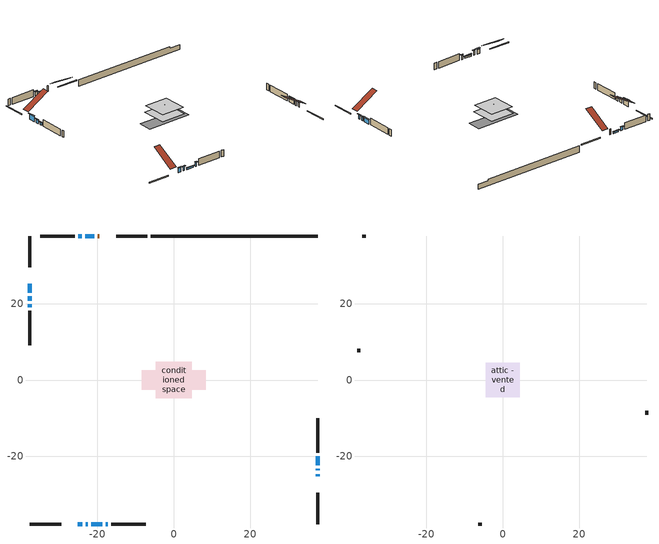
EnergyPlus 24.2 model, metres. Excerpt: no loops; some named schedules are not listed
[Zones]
conditioned space
 floor adiabatic (AdiabaticFloorConstruction): -4.73,-4.73 -4.73,4.73 4.73,4.73 4.73,-4.73 z0.84
 floor foundation (Slab1 construction): -8.42,-2.52 -8.42,2.52 8.42,2.52 8.42,-2.52 z-1.52
 wall outside (RimJoist1 construction): -6.93,37.74 -15.13,37.74 / -37.74,-37.74 -29.54,-37.74 / -37.74,37.74 -37.74,29.54 / 37.74,-37.74 37.74,-29.54 z0.84:1.14
 wall outside (AdiabaticWallConstruction 1): -19.47,37.74 -19.88,37.74 z0.84:2.87
 wall outside (AdiabaticWallConstruction): 37.74,-25.2 37.74,-24.64 z0.84:2.47; -25.2,-37.74 -24.03,-37.74 / -23.11,-37.74 -22.49,-37.74 / 37.74,-22.28 37.74,-19.94 z0.84:2.52; -20.81,37.74 -23.15,37.74 / -21.57,-37.74 -18.72,-37.74 z0.84:1.4; -37.74,25.2 -37.74,22.81 z0.84:2.87; -37.74,21.89 -37.74,20.72 / -24.07,37.74 -24.99,37.74 z0.84:2.21; -37.74,19.79 -37.74,19.03 z0.84:1.91; 37.74,-23.72 37.74,-23.2 / -17.79,-37.74 -17.28,-37.74 z0.84:2.37
 wall outside (Wall1 construction): -25.92,37.74 -34.95,37.74 / -16.35,-37.74 -7.32,-37.74 / -37.74,18.1 -37.74,9.07 / 37.74,-19.01 37.74,-9.98 z0.84:3.28
 wall foundation (FoundationWall1 construction): -6,37.74,-1.52 -6,37.74,0.84 33.36,37.74,0.84 33.36,37.74,0.18 37.74,37.74,0.18 37.74,37.74,-1.52
 window (WindowConstruction 9): 37.74,-25.2 37.74,-24.64 z0.84:2.46
 window (WindowConstruction 7): -25.2,-37.74 -24.03,-37.74 z0.84:2.52
 window (WindowConstruction 8): -23.1,-37.74 -22.49,-37.74 z0.84:2.52
 window (WindowConstruction 10): -20.81,37.74 -23.14,37.74 z0.84:1.4
 window (WindowConstruction 11): -21.57,-37.74 -18.72,-37.74 z0.84:1.4
 window (WindowConstruction): -37.74,25.2 -37.74,22.81 z0.84:2.87
 window (WindowConstruction 1): -37.74,21.88 -37.74,20.72 z0.84:2.21
 window (WindowConstruction 2): -37.74,19.79 -37.74,19.03 z0.84:1.91
 window (WindowConstruction 3): 37.74,-23.71 37.74,-23.21 z0.84:2.36
 window (WindowConstruction 4): 37.74,-22.28 37.74,-19.94 z0.84:2.52
 window (WindowConstruction 5): -24.07,37.74 -24.99,37.74 z0.84:2.21
 window (WindowConstruction 6): -17.79,-37.74 -17.28,-37.74 z0.84:2.36
 door (Door): -19.47,37.74 -19.88,37.74 z0.84:2.87
 ceiling adiabatic (AdiabaticFloorConstruction): 4.73,-4.73 4.73,4.73 -4.73,4.73 -4.73,-4.73 z0.84
attic - vented
 floor to conditioned space (Floor1 construction Reversed): -4.47,-4.47 -4.47,4.47 4.47,4.47 4.47,-4.47 z3.28
 floor to conditioned space (Floor2 construction Reversed): -1.1,-1.1 -1.1,1.1 1.1,1.1 1.1,-1.1 z3.28
 wall outside (Wall2 construction): -35.88,37.74 -36.81,37.74 / -6.39,-37.74 -5.46,-37.74 / -37.74,8.14 -37.74,7.21 / 37.74,-9.05 37.74,-8.12 z0.84:3.28
 roof outside (Roof1 construction): -18.54,37.74,3.28 -18.54,29.18,8.27 -16.06,29.18,8.27 -16.06,37.74,3.28; -26.13,-37.74,3.28 -26.13,-29.18,8.27 -28.61,-29.18,8.27 -28.61,-37.74,3.28; -37.74,26.13,3.28 -29.18,26.13,8.27 -29.18,28.61,8.27 -37.74,28.61,3.28; 37.74,-26.13,3.28 29.18,-26.13,8.27 29.18,-28.61,8.27 37.74,-28.61,3.28
shading: 37.74,-24.44 37.74,-25.4 38.15,-25.4 38.15,-24.44 z2.67; -23.83,-37.74 -25.4,-37.74 -25.4,-38.15 -23.83,-38.15 z2.72; -22.29,-37.74 -23.31,-37.74 -23.31,-38.15 -22.29,-38.15 z2.72; -23.35,37.74 -20.61,37.74 -20.61,38.15 -23.35,38.15 z1.6; -18.52,-37.74 -21.77,-37.74 -21.77,-38.15 -18.52,-38.15 z1.6; -37.74,22.61 -37.74,25.4 -38.15,25.4 -38.15,22.61 z3.07; -37.74,20.52 -37.74,22.09 -38.15,22.09 -38.15,20.52 z2.41; -37.74,18.83 -37.74,19.99 -38.15,19.99 -38.15,18.83 z2.11; 37.74,-23 37.74,-23.92 38.15,-23.92 38.15,-23 z2.57; 37.74,-19.74 37.74,-22.48 38.15,-22.48 38.15,-19.74 z2.72; -25.19,37.74 -23.87,37.74 -23.87,38.15 -25.19,38.15 z2.41; -17.08,-37.74 -17.99,-37.74 -17.99,-38.15 -17.08,-38.15 z2.57
[Building]
Building 1: Terrain=Suburbs
[Site:Location]
Quebec Intl AP_QC: Latitude {deg}=46.8; Longitude {deg}=-71.38; Time Zone {hr}=-5; Elevation {m}=74; Keep Site Location Information=Yes
[Site:GroundTemperature:Shallow]
0.0108218, -2.24938, -2.43038, -1.3578, 2.94801, 7.23376, 10.9493, 13.303, 13.5029, 11.5886, 7.96783, 3.81355
[Site:WaterMainsTemperature]
Calculation Method=Schedule; Temperature Schedule=mains temperature schedule
[Material] Roughness=Rough; Thermal Absorptance=0.9
Name | Thickness {m} | Conductivity {W/m-K} | Density {kg/m3} | Specific Heat {J/kg-K} | Solar Absorptance | Visible Absorptance
asphalt or fiberglass shingles | 0.00635 | 0.162714 | 1121.4 | 1465.45 | 0.4 | 0.4
ceiling loosefill ins | 0.169333 | 0.0480833 | 16.02 | 1046.75 | 0.7 | 0.7
ceiling stud and cavity | 0.1397 | 0.0758482 | 65.682 | 1177.47 | 0.7 | 0.7
ceiling stud and cavity 1 | 0.1397 | 0.0768027 | 65.682 | 1177.47 | 0.7 | 0.7
concrete 4.0 in. | 0.1016 | 1.803125 | 2242.8 | 837.4 | 0.7 | 0.7
concrete 8.0 in. | 0.2032 | 1.803125 | 2242.8 | 837.4 | 0.7 | 0.7
door material | 0.04445 | 0.0451087 | 512.64 | 1214.23 | 0.7 | 0.7
exterior vertical ins | 0.0536725 | 0.029427 | 32.04 | 1214.23 | 0.7 | 0.7
floor covering | 0.0127 | 0.0433444 | 54.468 | 1339.84 | 0.6 | 0.6
floor rigid ins; wall rigid ins 1 | 0.512978 | 0.029427 | 32.04 | 1214.23 | 0.7 | 0.7
floor stud and cavity | 0.1397 | 1.75129 | 37.0049 | 1207.88 | 0.7 | 0.7
furniture material conditioned space 1 | 0.1524 | 0.115458 | 640.8 | 1214.23 | 0.6 | 0.6
gypsum board | 0.0127 | 0.160291 | 801 | 837.4 | 0.6 | 0.6
gypsum board 1 | 0.0127 | 0.160291 | 801 | 837.4 | 0.7 | 0.7
osb sheathing 0.5 in. | 0.0127 | 0.115458 | 512.64 | 1214.23 | 0.7 | 0.7
osb sheathing 0.75 in. | 0.01905 | 0.115458 | 512.64 | 1214.23 | 0.7 | 0.7
osb sheathing 2.0 in. | 0.0508 | 0.115458 | 512.64 | 1214.23 | 0.7 | 0.7
rim joist rigid ins; wall rigid ins | 0.051816 | 0.029427 | 32.04 | 1214.23 | 0.7 | 0.7
rim joist stud and cavity | 0.0508 | 0.0379316 | 125.044 | 1163.47 | 0.6 | 0.6
wall stud and cavity | 0.1397 | 0.149414 | 139.0536 | 1170.24 | 0.7 | 0.7
wall stud and cavity 1 | 0.0889 | 6.9971 | 50.32683 | 1063.81 | 0.6 | 0.6
wall stud and cavity 2 | 0.0889 | 0.380278 | 52.3479 | 1209.89 | 0.7 | 0.7
wall stud and cavity 3 | 0.0889 | 0.391764 | 83.0341 | 1211.67 | 0.7 | 0.7
wood siding | 0.0254 | 0.102417 | 544.68 | 1172.36 | 0.4 | 0.4
wood siding 1 | 0.00254 | 0.102417 | 544.68 | 1172.36 | 0.4 | 0.4
wood siding 2; wood siding 3; wood siding 4 | 0.0254 | 0.102417 | 544.68 | 1172.36 | 0.7 | 0.7
[WindowMaterial:SimpleGlazingSystem]
Name | U-Factor {W/m2-K} | Solar Heat Gain Coefficient
WindowMaterial | 2.75042 | 0.67
WindowMaterial 1 | 2.93155 | 0.61
WindowMaterial 2 | 2.97187 | 0.55
WindowMaterial 3 | 3.00253 | 0.51
WindowMaterial 4 | 2.9236 | 0.62
WindowMaterial 5 | 2.946882 | 0.58
WindowMaterial 6 | 2.97868 | 0.55
WindowMaterial 7 | 2.96903 | 0.62
WindowMaterial 8 | 5.184014 | 0.63
WindowMaterial 9 | 5.02276 | 0.64
[Construction]
AdiabaticFloorConstruction: floor stud and cavity, floor rigid ins, osb sheathing 0.75 in., floor covering
AdiabaticWallConstruction: wood siding 3, wall rigid ins 1, wall stud and cavity 2, gypsum board
AdiabaticWallConstruction 1: wood siding 4, wall rigid ins 1, wall stud and cavity 2, gypsum board
Door: door material
Floor1 construction Reversed: gypsum board, ceiling stud and cavity, ceiling loosefill ins
Floor2 construction Reversed: gypsum board, ceiling stud and cavity 1, ceiling loosefill ins
FoundationWall1 construction: concrete 8.0 in., gypsum board 1
furniture construction conditioned space 1: furniture material conditioned space 1
PartitionWallConstruction: gypsum board, wall stud and cavity 3, gypsum board
RimJoist1 construction: wood siding 2, rim joist rigid ins, osb sheathing 2.0 in., rim joist stud and cavity
Roof1 construction: asphalt or fiberglass shingles
Slab1 construction: concrete 4.0 in.
Wall1 construction: wood siding, wall rigid ins, osb sheathing 0.5 in., wall stud and cavity, gypsum board
Wall2 construction: wood siding 1, wall stud and cavity 1
WindowConstruction: WindowMaterial
WindowConstruction 1: WindowMaterial 1
WindowConstruction 10: WindowMaterial 8
WindowConstruction 11: WindowMaterial 9
WindowConstruction 2: WindowMaterial 2
WindowConstruction 3; WindowConstruction 6: WindowMaterial 3
WindowConstruction 4; WindowConstruction 7: WindowMaterial 4
WindowConstruction 5: WindowMaterial 5
WindowConstruction 8: WindowMaterial 6
WindowConstruction 9: WindowMaterial 7
[Zone] Multiplier=1; Part of Total Floor Area=Yes
Name | Volume {m3}
attic - vented | 65.5438
conditioned space | 432.8
[Space]
Name | Zone | Volume {m3}
attic - vented 1 | attic - vented | 65.5438
conditioned space 1 | conditioned space | 432.8
[ZoneInfiltration:EffectiveLeakageArea]
infil attic - vented 1: Zone or Space=attic - vented 1; Schedule=Always On Discrete; Effective Air Leakage Area {cm2}=3129.97; Stack Coefficient=0.000516669; Wind Coefficient=1.53577e-05
[ZoneMixing]
whole house fan mix: Zone or Space=attic - vented; Schedule=Always On Continuous; Design Flow Rate Calculation Method=Flow/Zone; Design Flow Rate {m3/s}=0; Source Zone or Space=conditioned space
[SurfaceProperty:ExposedFoundationPerimeter]
Slab1: Exposed Perimeter Calculation Method=TotalExposedPerimeter; Total Exposed Perimeter {m}=43.739
[InternalMass] Zone or ZoneList=conditioned space; Space or SpaceList=conditioned space 1
Name | Construction | Surface Area {m2}
furniture mass conditioned space 1 | furniture construction conditioned space 1 | 69.6679
partition wall mass | PartitionWallConstruction | 174.17
[Lights]
interior lighting: Zone or ZoneList or Space or SpaceList=conditioned space 1; Schedule=interior lighting schedule; Design Level Calculation Method=LightingLevel; Lighting Level {W}=343.2; Return Air Fraction=0; Fraction Radiant=0.6; Fraction Visible=0.2; Fraction Replaceable=1
[People]
occupants: Zone or ZoneList or Space or SpaceList=conditioned space 1; Number of People Schedule=occupants schedule; Number of People Calculation Method=People; Number of People=3; Fraction Radiant=0.314171; Sensible Heat Fraction=0.56303; Activity Level Schedule=occupants activity schedule; Carbon Dioxide Generation Rate {m3/s-W}=0; Enable ASHRAE 55 Comfort Warnings=No; Mean Radiant Temperature Calculation Type=EnclosureAveraged
[ElectricEquipment] Zone or ZoneList or Space or SpaceList=conditioned space 1; Design Level Calculation Method=EquipmentLevel
Name | Schedule | Design Level {W} | Fraction Latent | Fraction Radiant | Fraction Lost
clothes dryer | clothes dryer schedule | 140.772 | 0.015 | 0.081 | 0.85
clothes washer | clothes washer schedule | 32.1985 | 0.03 | 0.162 | 0.7
cooking range | cooking range schedule | 215.147 | 0.08 | 0.432 | 0.2
dishwasher | dishwasher schedule | 66.8632 | 0.3 | 0.18 | 0.4
fridge | fridge schedule | 72.9452 | 0 | 0.6 | 0
mech vent bath fan 0 | mech vent bath fan 0 schedule | 50.2 | 0 | 0 | 1
mech vent house fan | mech vent house fan schedule | 19.9167 | 0 | 0 | 0.5
mech vent house fan cfis | mech vent house fan cfis schedule | 0 | 0 | 0 | 0
mech vent range fan 0 | mech vent range fan 0 schedule | 57 | 0 | 0 | 1
misc plug loads | misc plug loads schedule | 494.7 | 0.045 | 0.513 | 0.1
whole house fan | Always On Discrete | 0 | 0 | 0 | 1
[OtherEquipment] Zone or ZoneList or Space or SpaceList=conditioned space 1; Design Level Calculation Method=EquipmentLevel
Name | Fuel Type | Schedule | Design Level {W} | Fraction Latent | Fraction Radiant | Fraction Lost
clothes dryer 1 | Electricity | clothes dryer schedule | 0 | 0.015 | 0.081 | 0.85
cooking range 1 | Electricity | cooking range schedule | 0 | 0.08 | 0.432 | 0.2
general water use latent | None | general water use schedule | 62.594 | 1 | 0 | 0
general water use sensible | None | general water use schedule | -61.6891 | 0 | 0.6 | 0
mech vent house fan latent load | None | Always On Discrete | 0 | 1 | 0 | 0
mech vent house fan sensible load | None | Always On Discrete | 0 | 0 | 0 | 0
water heater energy adjustment1 | Electricity | Always On Discrete | 0.01 | 0 | 0 | 1
[ZoneInfiltration:DesignFlowRate] Zone or ZoneList or Space or SpaceList=conditioned space 1; Schedule=Always On Discrete; Design Flow Rate Calculation Method=Flow/Zone; Design Flow Rate {m3/s}=0
infil flow; natural vent flow; whole house fan flow
[AvailabilityManager:Scheduled]
air source heat pump airloop Availability Manager: Schedule=Always On Discrete
[Foundation:Kiva]
Foundation Kiva 1: Initial Indoor Air Temperature {C}=18; Wall Height Above Grade {m}=0.839998; Wall Depth Below Slab {m}=0.2032; Custom Block Material Name 1=exterior vertical ins; Custom Block Depth 1 {m}=2.36001; Custom Block X Position 1 {m}=0.2159; Custom Block Z Position 1 {m}=0
[Foundation:Kiva:Settings]
Soil Conductivity {W/m-K}=0.849921; Soil Density {kg/m3}=1842.3; Soil Specific Heat {J/kg-K}=418.7; Ground Solar Absorptivity=0.9; Ground Thermal Absorptivity=0.9; Ground Surface Roughness {m}=0.03; Far-Field Width {m}=40; Deep-Ground Boundary Condition=ZeroFlux; Deep-Ground Depth {m}=40; Minimum Cell Dimension {m}=0.2; Maximum Cell Growth Coefficient=3; Simulation Timestep=Timestep
[Exterior:Lights]
exterior lighting: Schedule=exterior lighting schedule; Design Level {W}=75.6
[EnergyManagementSystem:GlobalVariable]
air_source_heat_pump_airloop_Fan_RTF
infil_program_Qfan
infil_program_Qinf
natural_vent_program_Qnv
natural_vent_program_Qwhf
[EnergyManagementSystem:Sensor]
Name | Output:Variable or Output:Meter Index Key | Output:Variable or Output:Meter
airflow_gain | infil flow | Infiltration Sensible Heat Gain Energy
airflow_gain_1 | natural vent flow | Infiltration Sensible Heat Gain Energy
airflow_gain_2 | whole house fan flow | Infiltration Sensible Heat Gain Energy
airflow_loss | infil flow | Infiltration Sensible Heat Loss Energy
airflow_loss_1 | natural vent flow | Infiltration Sensible Heat Loss Energy
airflow_loss_2 | whole house fan flow | Infiltration Sensible Heat Loss Energy
clg_load_cond |  | Cooling:EnergyTransfer:Zone:CONDITIONED SPACE
clg_sp_s; clg_sp_s_1 | cooling setpoint | Schedule Value
clothes_dryer_exhaust_0_sch_s | clothes dryer exhaust 0 schedule | Schedule Value
cool_season | cooling season schedule | Schedule Value
htg_load_cond |  | Heating:EnergyTransfer:Zone:CONDITIONED SPACE
htg_sp_s; htg_sp_s_1 | heating setpoint | Schedule Value
ig_ee_conv | clothes dryer | Electric Equipment Convective Heating Energy
ig_ee_conv_2 | cooking range | Electric Equipment Convective Heating Energy
ig_ee_conv_4 | fridge | Electric Equipment Convective Heating Energy
ig_ee_conv_5 | misc plug loads | Electric Equipment Convective Heating Energy
ig_ee_conv_6 | whole house fan | Electric Equipment Convective Heating Energy
ig_ee_rad | clothes dryer | Electric Equipment Radiant Heating Energy
ig_ee_rad_2 | cooking range | Electric Equipment Radiant Heating Energy
ig_ee_rad_4 | fridge | Electric Equipment Radiant Heating Energy
ig_ee_rad_5 | misc plug loads | Electric Equipment Radiant Heating Energy
ig_ee_rad_6 | whole house fan | Electric Equipment Radiant Heating Energy
ig_lgt_conv | interior lighting | Lights Convective Heating Energy
ig_lgt_rad | interior lighting | Lights Radiant Heating Energy
ig_lgt_vis | interior lighting | Lights Visible Radiation Heating Energy
ig_oe_conv | clothes dryer 1 | Other Equipment Convective Heating Energy
ig_oe_conv_1 | cooking range 1 | Other Equipment Convective Heating Energy
ig_oe_conv_2 | general water use latent | Other Equipment Convective Heating Energy
ig_oe_conv_3 | general water use sensible | Other Equipment Convective Heating Energy
ig_oe_conv_4 | water heater energy adjustment1 | Other Equipment Convective Heating Energy
ig_oe_rad | clothes dryer 1 | Other Equipment Radiant Heating Energy
ig_oe_rad_1 | cooking range 1 | Other Equipment Radiant Heating Energy
ig_oe_rad_2 | general water use latent | Other Equipment Radiant Heating Energy
ig_oe_rad_3 | general water use sensible | Other Equipment Radiant Heating Energy
ig_oe_rad_4 | water heater energy adjustment1 | Other Equipment Radiant Heating Energy
ig_ppl_conv | occupants | People Convective Heating Energy
ig_ppl_rad | occupants | People Radiant Heating Energy
im_conv | furniture mass conditioned space 1 | Surface Inside Face Convection Heat Gain Energy
im_conv_1 | partition wall mass | Surface Inside Face Convection Heat Gain Energy
im_ig | furniture mass conditioned space 1 | Surface Inside Face Internal Gains Radiation Heat Gain Energy
im_ig_1 | partition wall mass | Surface Inside Face Internal Gains Radiation Heat Gain Energy
im_lgt | furniture mass conditioned space 1 | Surface Inside Face Lights Radiation Heat Gain Energy
im_lgt_1 | partition wall mass | Surface Inside Face Lights Radiation Heat Gain Energy
im_sol | furniture mass conditioned space 1 | Surface Inside Face Solar Radiation Heat Gain Energy
im_sol_1 | partition wall mass | Surface Inside Face Solar Radiation Heat Gain Energy
im_surf | furniture mass conditioned space 1 | Surface Inside Face Net Surface Thermal Radiation Heat Gain Energy
im_surf_1 | partition wall mass | Surface Inside Face Net Surface Thermal Radiation Heat Gain Energy
mech_vent_bath_fan_0_sch_s | mech vent bath fan 0 schedule | Schedule Value
mech_vent_range_fan_0_sch_s | mech vent range fan 0 schedule | Schedule Value
mv_conv | mech vent bath fan 0 | Electric Equipment Convective Heating Energy
mv_conv_1 | mech vent house fan | Electric Equipment Convective Heating Energy
mv_conv_2 | mech vent house fan cfis | Electric Equipment Convective Heating Energy
mv_conv_3 | mech vent range fan 0 | Electric Equipment Convective Heating Energy
mv_conv_4 | mech vent house fan latent load | Other Equipment Convective Heating Energy
mv_conv_5 | mech vent house fan sensible load | Other Equipment Convective Heating Energy
mv_rad | mech vent bath fan 0 | Electric Equipment Radiant Heating Energy
mv_rad_1 | mech vent house fan | Electric Equipment Radiant Heating Energy
mv_rad_2 | mech vent house fan cfis | Electric Equipment Radiant Heating Energy
mv_rad_3 | mech vent range fan 0 | Electric Equipment Radiant Heating Energy
mv_rad_4 | mech vent house fan latent load | Other Equipment Radiant Heating Energy
mv_rad_5 | mech vent house fan sensible load | Other Equipment Radiant Heating Energy
natural_vent_s | natural vent schedule | Schedule Value
out_pb_s |  | Site Outdoor Air Barometric Pressure
out_wt_s |  | Site Outdoor Air Humidity Ratio
site_vw_s |  | Site Wind Speed
ss_back_out | Window1 | Surface Window Shortwave from Zone Back Out Window Heat Transfer Rate
ss_back_out_1 | Window10 | Surface Window Shortwave from Zone Back Out Window Heat Transfer Rate
ss_back_out_10 | Window8 | Surface Window Shortwave from Zone Back Out Window Heat Transfer Rate
ss_back_out_11 | Window9 | Surface Window Shortwave from Zone Back Out Window Heat Transfer Rate
ss_back_out_2 | Window11 | Surface Window Shortwave from Zone Back Out Window Heat Transfer Rate
ss_back_out_3 | Window12 | Surface Window Shortwave from Zone Back Out Window Heat Transfer Rate
ss_back_out_4 | Window14 | Surface Window Shortwave from Zone Back Out Window Heat Transfer Rate
ss_back_out_5 | Window2 | Surface Window Shortwave from Zone Back Out Window Heat Transfer Rate
ss_back_out_6 | Window3 | Surface Window Shortwave from Zone Back Out Window Heat Transfer Rate
ss_back_out_7 | Window4 | Surface Window Shortwave from Zone Back Out Window Heat Transfer Rate
ss_back_out_8 | Window5 | Surface Window Shortwave from Zone Back Out Window Heat Transfer Rate
ss_back_out_9 | Window6 | Surface Window Shortwave from Zone Back Out Window Heat Transfer Rate
ss_conv | Door1 | Surface Inside Face Convection Heat Gain Energy
ss_conv_1 | Window1 | Surface Inside Face Convection Heat Gain Energy
ss_conv_10 | Window6 | Surface Inside Face Convection Heat Gain Energy
ss_conv_11 | Window8 | Surface Inside Face Convection Heat Gain Energy
ss_conv_12 | Window9 | Surface Inside Face Convection Heat Gain Energy
ss_conv_2 | Window10 | Surface Inside Face Convection Heat Gain Energy
ss_conv_3 | Window11 | Surface Inside Face Convection Heat Gain Energy
ss_conv_4 | Window12 | Surface Inside Face Convection Heat Gain Energy
ss_conv_5 | Window14 | Surface Inside Face Convection Heat Gain Energy
ss_conv_6 | Window2 | Surface Inside Face Convection Heat Gain Energy
ss_conv_7 | Window3 | Surface Inside Face Convection Heat Gain Energy
ss_conv_8 | Window4 | Surface Inside Face Convection Heat Gain Energy
ss_conv_9 | Window5 | Surface Inside Face Convection Heat Gain Energy
ss_ig | Door1 | Surface Inside Face Internal Gains Radiation Heat Gain Energy
ss_ig_1 | Window1 | Surface Inside Face Internal Gains Radiation Heat Gain Energy
ss_ig_10 | Window6 | Surface Inside Face Internal Gains Radiation Heat Gain Energy
ss_ig_11 | Window8 | Surface Inside Face Internal Gains Radiation Heat Gain Energy
ss_ig_12 | Window9 | Surface Inside Face Internal Gains Radiation Heat Gain Energy
ss_ig_2 | Window10 | Surface Inside Face Internal Gains Radiation Heat Gain Energy
ss_ig_3 | Window11 | Surface Inside Face Internal Gains Radiation Heat Gain Energy
ss_ig_4 | Window12 | Surface Inside Face Internal Gains Radiation Heat Gain Energy
ss_ig_5 | Window14 | Surface Inside Face Internal Gains Radiation Heat Gain Energy
ss_ig_6 | Window2 | Surface Inside Face Internal Gains Radiation Heat Gain Energy
ss_ig_7 | Window3 | Surface Inside Face Internal Gains Radiation Heat Gain Energy
ss_ig_8 | Window4 | Surface Inside Face Internal Gains Radiation Heat Gain Energy
ss_ig_9 | Window5 | Surface Inside Face Internal Gains Radiation Heat Gain Energy
ss_lgt | Door1 | Surface Inside Face Lights Radiation Heat Gain Energy
ss_sol | Door1 | Surface Inside Face Solar Radiation Heat Gain Energy
ss_surf | Door1 | Surface Inside Face Net Surface Thermal Radiation Heat Gain Energy
ss_surf_1 | Window1 | Surface Inside Face Net Surface Thermal Radiation Heat Gain Energy
ss_surf_10 | Window6 | Surface Inside Face Net Surface Thermal Radiation Heat Gain Energy
ss_surf_11 | Window8 | Surface Inside Face Net Surface Thermal Radiation Heat Gain Energy
ss_surf_12 | Window9 | Surface Inside Face Net Surface Thermal Radiation Heat Gain Energy
ss_surf_2 | Window10 | Surface Inside Face Net Surface Thermal Radiation Heat Gain Energy
ss_surf_3 | Window11 | Surface Inside Face Net Surface Thermal Radiation Heat Gain Energy
ss_surf_4 | Window12 | Surface Inside Face Net Surface Thermal Radiation Heat Gain Energy
ss_surf_5 | Window14 | Surface Inside Face Net Surface Thermal Radiation Heat Gain Energy
ss_surf_6 | Window2 | Surface Inside Face Net Surface Thermal Radiation Heat Gain Energy
ss_surf_7 | Window3 | Surface Inside Face Net Surface Thermal Radiation Heat Gain Energy
ss_surf_8 | Window4 | Surface Inside Face Net Surface Thermal Radiation Heat Gain Energy
ss_surf_9 | Window5 | Surface Inside Face Net Surface Thermal Radiation Heat Gain Energy
ss_trans_in | Window1 | Surface Window Transmitted Solar Radiation Rate
ss_trans_in_1 | Window10 | Surface Window Transmitted Solar Radiation Rate
ss_trans_in_10 | Window8 | Surface Window Transmitted Solar Radiation Rate
ss_trans_in_11 | Window9 | Surface Window Transmitted Solar Radiation Rate
ss_trans_in_2 | Window11 | Surface Window Transmitted Solar Radiation Rate
ss_trans_in_3 | Window12 | Surface Window Transmitted Solar Radiation Rate
ss_trans_in_4 | Window14 | Surface Window Transmitted Solar Radiation Rate
ss_trans_in_5 | Window2 | Surface Window Transmitted Solar Radiation Rate
ss_trans_in_6 | Window3 | Surface Window Transmitted Solar Radiation Rate
ss_trans_in_7 | Window4 | Surface Window Transmitted Solar Radiation Rate
ss_trans_in_8 | Window5 | Surface Window Transmitted Solar Radiation Rate
ss_trans_in_9 | Window6 | Surface Window Transmitted Solar Radiation Rate
ss_trans_out | Window1 | Surface Inside Face Initial Transmitted Diffuse Transmitted Out Window Solar Radiation Rate
ss_trans_out_1 | Window10 | Surface Inside Face Initial Transmitted Diffuse Transmitted Out Window Solar Radiation Rate
ss_trans_out_10 | Window8 | Surface Inside Face Initial Transmitted Diffuse Transmitted Out Window Solar Radiation Rate
ss_trans_out_11 | Window9 | Surface Inside Face Initial Transmitted Diffuse Transmitted Out Window Solar Radiation Rate
ss_trans_out_2 | Window11 | Surface Inside Face Initial Transmitted Diffuse Transmitted Out Window Solar Radiation Rate
ss_trans_out_3 | Window12 | Surface Inside Face Initial Transmitted Diffuse Transmitted Out Window Solar Radiation Rate
ss_trans_out_4 | Window14 | Surface Inside Face Initial Transmitted Diffuse Transmitted Out Window Solar Radiation Rate
ss_trans_out_5 | Window2 | Surface Inside Face Initial Transmitted Diffuse Transmitted Out Window Solar Radiation Rate
ss_trans_out_6 | Window3 | Surface Inside Face Initial Transmitted Diffuse Transmitted Out Window Solar Radiation Rate
ss_trans_out_7 | Window4 | Surface Inside Face Initial Transmitted Diffuse Transmitted Out Window Solar Radiation Rate
ss_trans_out_8 | Window5 | Surface Inside Face Initial Transmitted Diffuse Transmitted Out Window Solar Radiation Rate
ss_trans_out_9 | Window6 | Surface Inside Face Initial Transmitted Diffuse Transmitted Out Window Solar Radiation Rate
s_conv | Floor1 | Surface Inside Face Convection Heat Gain Energy
s_conv_1 | Floor2 | Surface Inside Face Convection Heat Gain Energy
s_conv_10 | Wall1:0 | Surface Inside Face Convection Heat Gain Energy
s_conv_11 | Wall1:180 | Surface Inside Face Convection Heat Gain Energy
s_conv_12 | Wall1:270 | Surface Inside Face Convection Heat Gain Energy
s_conv_13 | Wall1:90 | Surface Inside Face Convection Heat Gain Energy
s_conv_2 | FoundationWall1 | Surface Inside Face Convection Heat Gain Energy
s_conv_3 | inferred conditioned ceiling | Surface Inside Face Convection Heat Gain Energy
s_conv_4 | inferred conditioned floor | Surface Inside Face Convection Heat Gain Energy
s_conv_5 | RimJoist1:0 | Surface Inside Face Convection Heat Gain Energy
